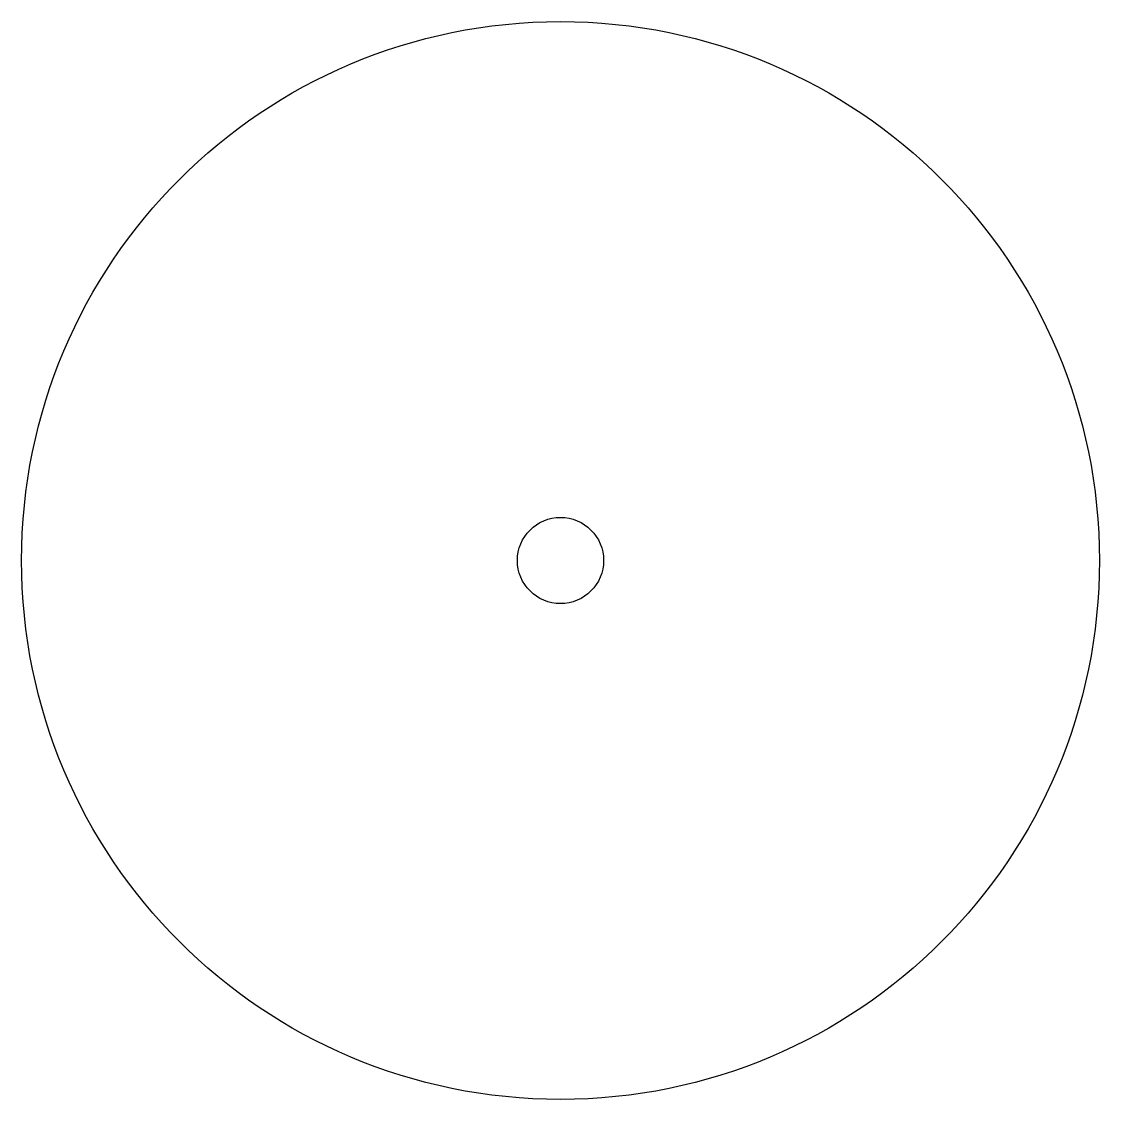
# Model space of a CAD drawing. Header units: metres. Extents: x -150 to 150, y -150 to 150.
import ezdxf

# ---------------------------------------------------------------- set-up
doc = ezdxf.new("R2010")
doc.units = ezdxf.units.M

msp = doc.modelspace()

# ---------------------------------------------------------------- linework, layer by layer
at = {"layer": 'ALVEOLO_CENTRAL_P01_H7'}
msp.add_circle((0, 0), 12, dxfattribs=at)
at = {"layer": 'CONTORNO_HEXAGONAL'}
msp.add_circle((0, 0), 150, dxfattribs=at)

doc.saveas('drawing.dxf')
